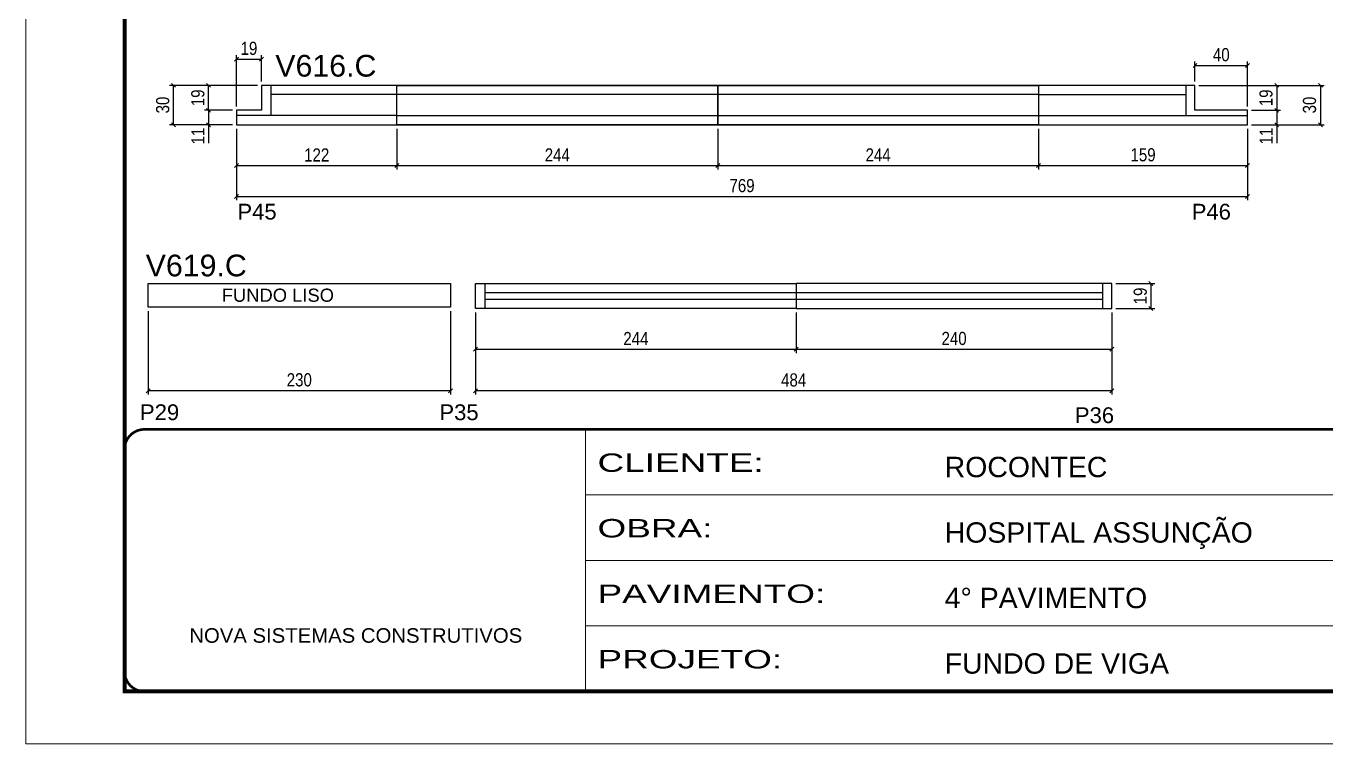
# Model space of a CAD drawing. Extents: x 3111 to 9365, y 861 to 5356.
# Drawn here: x 6295 to 7283, y 3158 to 3704 of the extents above; entities that cross this region are included whole.
import ezdxf

# ---------------------------------------------------------------- set-up
doc = ezdxf.new("R2010")
doc.units = 0
doc.linetypes.add('CONTINUO', pattern=[0])
doc.linetypes.add('DASHED', pattern=[0.75, 0.5, -0.25])
for name, color, linetype in [('5', 5, 'Continuous'), ('COTA', 241, 'Continuous'), ('NOMENCLATURA', 7, 'Continuous'), ('Painéis', 200, 'Continuous'), ('SARR_2.2x7', 40, 'Continuous')]:
    doc.layers.add(name, color=color, linetype=linetype)
doc.layers.add('Folhas', color=255, linetype='Continuous', lineweight=9)
doc.layers.add('SARRAFO DE PRESSAO', color=251, linetype='DASHED', lineweight=9)
doc.styles.add('ARIAL', font='arial.ttf')
doc.styles.add('COTA TECNICA-50', font='techl___.ttf', dxfattribs={"height": 10})
doc.styles.get("Standard").update_dxf_attribs({"font": 'arial.ttf'})
doc.styles.add('Tecnologia', font='')
doc.styles.get('Tecnologia').set_extended_font_data('Forgotten Futurist')
doc.dimstyles.new('COTA PAINEL-50', dxfattribs={"dimtxt": 10, "dimasz": 3, "dimexe": 3, "dimexo": 3, "dimgap": 3, "dimtad": 1, "dimdec": 1, "dimzin": 12, "dimdsep": 46, "dimtxsty": 'COTA TECNICA-50', "dimblk1": 'OBLIQUE', "dimblk2": 'OBLIQUE', "dimsah": 1, "dimcen": 0.9, "dimclrd": 4, "dimclre": 4, "dimclrt": 240, "dimadec": 1, "dimazin": 3, "dimtfac": 1, "dimtdec": 1, "dimtmove": 0, "dimatfit": 3, "dimfxl": 1, "dimtolj": 1, "dimtzin": 12, "dimarcsym": 0})

# ---------------------------------------------------------------- blocks, each defined once
blk = doc.blocks.new('9999999999')
at = {"color": 30, "linetype": 'CONTINUO'}
for p, q in [((98564.56, 34230.21), (98564.56, 34429.45)), ((98564.56, 34379.64), (99583.98, 34379.64)), ((98564.56, 34329.83), (99487.98, 34329.83)), ((98564.56, 34280.02), (99487.98, 34280.02))]:
    blk.add_line(p, q, dxfattribs=at)
at = {"color": 30, "linetype": 'CONTINUO', "const_width": 2}
blk.add_lwpolyline([(99583.98, 34230.21), (99583.98, 34414.45, 0.414214), (99568.98, 34429.45), (98228.98, 34429.45, 0.414214), (98213.98, 34414.45), (98213.98, 34245.21, 0.414214), (98228.98, 34230.21), (99583.98, 34230.21)], format="xyb", dxfattribs=at)
at = {"layer": 'Folhas'}
blk.add_lwpolyline([(98138.98, 34190.21), (99623.98, 34190.21), (99623.98, 35240.21), (98138.98, 35240.21)], close=True, dxfattribs=at)
at = {"layer": 'Folhas', "color": 30, "const_width": 3}
blk.add_lwpolyline([(98213.98, 34230.21), (99583.98, 34230.21), (99583.98, 35200.21), (98213.98, 35200.21)], close=True, dxfattribs=at)
at = {"color": 7, "linetype": 'Continuous', "ltscale": 5, "style": 'ARIAL'}
for s, height, p in [('ROCONTEC', 15.483, (98837.68, 34393.13)), ('HOSPITAL ASSUNÇÃO', 15.4829, (98837.68, 34343.32)), ('4° PAVIMENTO', 15.4829, (98837.68, 34293.51)), ('NOVA SISTEMAS CONSTRUTIVOS', 11.0592, (98263.19, 34267.21)), ('FUNDO DE VIGA', 15.4829, (98837.68, 34243.7))]:
    blk.add_text(s, height=height, dxfattribs=at).set_placement(p)
at = {"layer": 'Folhas', "color": 7, "style": 'Tecnologia', "width": 1.5}
for s, p in [('CLIENTE:', (98573.65, 34397.17)), ('OBRA:', (98573.65, 34347.31)), ('PAVIMENTO:', (98573.65, 34297.5)), ('PROJETO:', (98573.65, 34247.69))]:
    blk.add_text(s, height=14, dxfattribs=at).set_placement(p)
blk = doc.blocks.new('_Oblique')
at = {"color": 0, "linetype": 'ByBlock', "lineweight": -2}
blk.add_line((-0.5, -0.5), (0.5, 0.5), dxfattribs=at)
blk = doc.blocks.new('*D113')
at = {"layer": 'COTA', "color": 4, "linetype": 'ByBlock', "lineweight": -2, "transparency": 16777216}
for p, q in [((6454.59, 3625.83), (6454.59, 3571.38)), ((7223.59, 3625.83), (7223.59, 3571.38)), ((6454.59, 3574.38), (7223.59, 3574.38))]:
    blk.add_line(p, q, dxfattribs=at)
at = {"layer": 'Defpoints', "color": 0, "linetype": 'ByBlock', "transparency": 16777216}
for p in [(6454.59, 3628.83), (7223.59, 3628.83), (7223.59, 3574.38)]:
    blk.add_point(p, dxfattribs=at)
at = {"layer": 'COTA', "color": 4, "linetype": 'ByBlock', "lineweight": -2, "transparency": 16777216, "xscale": 3, "yscale": 3, "zscale": 3, "rotation": 180}
blk.add_blockref('_Oblique', (6454.59, 3574.38), dxfattribs=at)
at = {"layer": 'COTA', "color": 4, "linetype": 'ByBlock', "lineweight": -2, "transparency": 16777216, "xscale": 3, "yscale": 3, "zscale": 3}
blk.add_blockref('_Oblique', (7223.59, 3574.38), dxfattribs=at)
at = {"layer": 'COTA', "color": 240, "linetype": 'ByBlock', "transparency": 16777216, "insert": (6839.09, 3582.51), "char_height": 10, "attachment_point": 5, "style": 'COTA TECNICA-50'}
blk.add_mtext('\\A1;769', dxfattribs=at)
blk = doc.blocks.new('*D114')
at = {"layer": 'COTA', "color": 4, "linetype": 'ByBlock', "lineweight": -2, "transparency": 16777216}
for p, q in [((7186.59, 3658.83), (7281.95, 3658.83)), ((7278.95, 3658.83), (7278.95, 3628.83)), ((7226.59, 3628.83), (7281.95, 3628.83))]:
    blk.add_line(p, q, dxfattribs=at)
at = {"layer": 'Defpoints', "color": 0, "linetype": 'ByBlock', "transparency": 16777216}
for p in [(7183.59, 3658.83), (7223.59, 3628.83), (7278.95, 3628.83)]:
    blk.add_point(p, dxfattribs=at)
at = {"layer": 'COTA', "color": 4, "linetype": 'ByBlock', "lineweight": -2, "transparency": 16777216, "xscale": 3, "yscale": 3, "zscale": 3}
for p, rotation in [((7278.95, 3658.83), 90), ((7278.95, 3628.83), 270)]:
    blk.add_blockref('_Oblique', p, dxfattribs=dict(at, rotation=rotation))
at = {"layer": 'COTA', "color": 240, "linetype": 'ByBlock', "transparency": 16777216, "insert": (7270.73, 3643.83), "char_height": 10, "attachment_point": 5, "rotation": 90, "style": 'COTA TECNICA-50'}
blk.add_mtext('\\A1;30', dxfattribs=at)
blk = doc.blocks.new('*D45')
at = {"layer": 'COTA', "color": 4, "linetype": 'ByBlock', "lineweight": -2, "transparency": 16777216}
for p, q in [((6576.59, 3625.83), (6576.59, 3594.84)), ((6820.59, 3625.83), (6820.59, 3594.84)), ((6576.59, 3597.84), (6820.59, 3597.84))]:
    blk.add_line(p, q, dxfattribs=at)
at = {"layer": 'Defpoints', "color": 0, "linetype": 'ByBlock', "transparency": 16777216}
for p in [(6576.59, 3628.83), (6820.59, 3628.83), (6820.59, 3597.84)]:
    blk.add_point(p, dxfattribs=at)
at = {"layer": 'COTA', "color": 4, "linetype": 'ByBlock', "lineweight": -2, "transparency": 16777216, "xscale": 3, "yscale": 3, "zscale": 3, "rotation": 180}
blk.add_blockref('_Oblique', (6576.59, 3597.84), dxfattribs=at)
at = {"layer": 'COTA', "color": 4, "linetype": 'ByBlock', "lineweight": -2, "transparency": 16777216, "xscale": 3, "yscale": 3, "zscale": 3}
blk.add_blockref('_Oblique', (6820.59, 3597.84), dxfattribs=at)
at = {"layer": 'COTA', "color": 240, "linetype": 'ByBlock', "transparency": 16777216, "insert": (6698.59, 3605.91), "char_height": 10, "attachment_point": 5, "style": 'COTA TECNICA-50'}
blk.add_mtext('\\A1;244', dxfattribs=at)
blk = doc.blocks.new('*D46')
at = {"layer": 'COTA', "color": 4, "linetype": 'ByBlock', "lineweight": -2, "transparency": 16777216}
for p, q in [((6820.59, 3625.83), (6820.59, 3594.84)), ((7064.59, 3625.83), (7064.59, 3594.84)), ((6820.59, 3597.84), (7064.59, 3597.84))]:
    blk.add_line(p, q, dxfattribs=at)
at = {"layer": 'Defpoints', "color": 0, "linetype": 'ByBlock', "transparency": 16777216}
for p in [(6820.59, 3628.83), (7064.59, 3628.83), (7064.59, 3597.84)]:
    blk.add_point(p, dxfattribs=at)
at = {"layer": 'COTA', "color": 4, "linetype": 'ByBlock', "lineweight": -2, "transparency": 16777216, "xscale": 3, "yscale": 3, "zscale": 3, "rotation": 180}
blk.add_blockref('_Oblique', (6820.59, 3597.84), dxfattribs=at)
at = {"layer": 'COTA', "color": 4, "linetype": 'ByBlock', "lineweight": -2, "transparency": 16777216, "xscale": 3, "yscale": 3, "zscale": 3}
blk.add_blockref('_Oblique', (7064.59, 3597.84), dxfattribs=at)
at = {"layer": 'COTA', "color": 240, "linetype": 'ByBlock', "transparency": 16777216, "insert": (6942.59, 3605.91), "char_height": 10, "attachment_point": 5, "style": 'COTA TECNICA-50'}
blk.add_mtext('\\A1;244', dxfattribs=at)
blk = doc.blocks.new('*D155')
at = {"layer": 'COTA', "color": 4, "linetype": 'ByBlock', "lineweight": -2, "transparency": 16777216}
for p, q in [((7064.59, 3625.83), (7064.59, 3594.84)), ((7223.59, 3625.83), (7223.59, 3594.84)), ((7064.59, 3597.84), (7223.59, 3597.84))]:
    blk.add_line(p, q, dxfattribs=at)
at = {"layer": 'Defpoints', "color": 0, "linetype": 'ByBlock', "transparency": 16777216}
for p in [(7064.59, 3628.83), (7223.59, 3628.83), (7223.59, 3597.84)]:
    blk.add_point(p, dxfattribs=at)
at = {"layer": 'COTA', "color": 4, "linetype": 'ByBlock', "lineweight": -2, "transparency": 16777216, "xscale": 3, "yscale": 3, "zscale": 3, "rotation": 180}
blk.add_blockref('_Oblique', (7064.59, 3597.84), dxfattribs=at)
at = {"layer": 'COTA', "color": 4, "linetype": 'ByBlock', "lineweight": -2, "transparency": 16777216, "xscale": 3, "yscale": 3, "zscale": 3}
blk.add_blockref('_Oblique', (7223.59, 3597.84), dxfattribs=at)
at = {"layer": 'COTA', "color": 240, "linetype": 'ByBlock', "transparency": 16777216, "insert": (7144.09, 3605.97), "char_height": 10, "attachment_point": 5, "style": 'COTA TECNICA-50'}
blk.add_mtext('\\A1;159', dxfattribs=at)
blk = doc.blocks.new('*D156')
at = {"layer": 'COTA', "color": 4, "linetype": 'ByBlock', "lineweight": -2, "transparency": 16777216}
for p, q in [((6451.59, 3639.83), (6430.31, 3639.83)), ((6433.31, 3639.83), (6433.31, 3628.83)), ((6451.59, 3628.83), (6430.31, 3628.83)), ((6433.31, 3628.83), (6433.31, 3614.74))]:
    blk.add_line(p, q, dxfattribs=at)
at = {"layer": 'Defpoints', "color": 0, "linetype": 'ByBlock', "transparency": 16777216}
for p in [(6454.59, 3639.83), (6433.31, 3628.83), (6454.59, 3628.83)]:
    blk.add_point(p, dxfattribs=at)
at = {"layer": 'COTA', "color": 4, "linetype": 'ByBlock', "lineweight": -2, "transparency": 16777216, "xscale": 3, "yscale": 3, "zscale": 3}
for p, rotation in [((6433.31, 3639.83), 90), ((6433.31, 3628.83), 270)]:
    blk.add_blockref('_Oblique', p, dxfattribs=dict(at, rotation=rotation))
at = {"layer": 'COTA', "color": 240, "linetype": 'ByBlock', "transparency": 16777216, "insert": (6425.25, 3620.28), "char_height": 10, "attachment_point": 5, "rotation": 90, "style": 'COTA TECNICA-50'}
blk.add_mtext('\\A1;11', dxfattribs=at)
blk = doc.blocks.new('*D157')
at = {"layer": 'COTA', "color": 4, "linetype": 'ByBlock', "lineweight": -2, "transparency": 16777216}
for p, q in [((6470.59, 3658.83), (6430.31, 3658.83)), ((6433.31, 3639.83), (6433.31, 3658.83)), ((6451.59, 3639.83), (6430.31, 3639.83))]:
    blk.add_line(p, q, dxfattribs=at)
at = {"layer": 'Defpoints', "color": 0, "linetype": 'ByBlock', "transparency": 16777216}
for p in [(6433.31, 3658.83), (6473.59, 3658.83), (6454.59, 3639.83)]:
    blk.add_point(p, dxfattribs=at)
at = {"layer": 'COTA', "color": 4, "linetype": 'ByBlock', "lineweight": -2, "transparency": 16777216, "xscale": 3, "yscale": 3, "zscale": 3}
for p, rotation in [((6433.31, 3658.83), 90), ((6433.31, 3639.83), 270)]:
    blk.add_blockref('_Oblique', p, dxfattribs=dict(at, rotation=rotation))
at = {"layer": 'COTA', "color": 240, "linetype": 'ByBlock', "transparency": 16777216, "insert": (6425.22, 3649.33), "char_height": 10, "attachment_point": 5, "rotation": 90, "style": 'COTA TECNICA-50'}
blk.add_mtext('\\A1;19', dxfattribs=at)
blk = doc.blocks.new('*D47')
at = {"layer": 'COTA', "color": 4, "linetype": 'ByBlock', "lineweight": -2, "transparency": 16777216}
for p, q in [((6470.59, 3658.83), (6403.73, 3658.83)), ((6406.73, 3628.83), (6406.73, 3658.83)), ((6451.59, 3628.83), (6403.73, 3628.83))]:
    blk.add_line(p, q, dxfattribs=at)
at = {"layer": 'Defpoints', "color": 0, "linetype": 'ByBlock', "transparency": 16777216}
for p in [(6406.73, 3658.83), (6473.59, 3658.83), (6454.59, 3628.83)]:
    blk.add_point(p, dxfattribs=at)
at = {"layer": 'COTA', "color": 4, "linetype": 'ByBlock', "lineweight": -2, "transparency": 16777216, "xscale": 3, "yscale": 3, "zscale": 3}
for p, rotation in [((6406.73, 3658.83), 90), ((6406.73, 3628.83), 270)]:
    blk.add_blockref('_Oblique', p, dxfattribs=dict(at, rotation=rotation))
at = {"layer": 'COTA', "color": 240, "linetype": 'ByBlock', "transparency": 16777216, "insert": (6398.51, 3643.83), "char_height": 10, "attachment_point": 5, "rotation": 90, "style": 'COTA TECNICA-50'}
blk.add_mtext('\\A1;30', dxfattribs=at)
blk = doc.blocks.new('*D158')
at = {"layer": 'COTA', "color": 4, "linetype": 'ByBlock', "lineweight": -2, "transparency": 16777216}
for p, q in [((7226.59, 3639.83), (7248.71, 3639.83)), ((7245.71, 3639.83), (7245.71, 3628.83)), ((7226.59, 3628.83), (7248.71, 3628.83)), ((7245.71, 3628.83), (7245.71, 3614.74))]:
    blk.add_line(p, q, dxfattribs=at)
at = {"layer": 'Defpoints', "color": 0, "linetype": 'ByBlock', "transparency": 16777216}
for p in [(7223.59, 3639.83), (7223.59, 3628.83), (7245.71, 3628.83)]:
    blk.add_point(p, dxfattribs=at)
at = {"layer": 'COTA', "color": 4, "linetype": 'ByBlock', "lineweight": -2, "transparency": 16777216, "xscale": 3, "yscale": 3, "zscale": 3}
for p, rotation in [((7245.71, 3639.83), 90), ((7245.71, 3628.83), 270)]:
    blk.add_blockref('_Oblique', p, dxfattribs=dict(at, rotation=rotation))
at = {"layer": 'COTA', "color": 240, "linetype": 'ByBlock', "transparency": 16777216, "insert": (7237.65, 3620.28), "char_height": 10, "attachment_point": 5, "rotation": 90, "style": 'COTA TECNICA-50'}
blk.add_mtext('\\A1;11', dxfattribs=at)
blk = doc.blocks.new('*D48')
at = {"layer": 'COTA', "color": 4, "linetype": 'ByBlock', "lineweight": -2, "transparency": 16777216}
for p, q in [((7186.59, 3658.83), (7248.71, 3658.83)), ((7245.71, 3658.83), (7245.71, 3639.83)), ((7226.59, 3639.83), (7248.71, 3639.83))]:
    blk.add_line(p, q, dxfattribs=at)
at = {"layer": 'Defpoints', "color": 0, "linetype": 'ByBlock', "transparency": 16777216}
for p in [(7183.59, 3658.83), (7223.59, 3639.83), (7245.71, 3639.83)]:
    blk.add_point(p, dxfattribs=at)
at = {"layer": 'COTA', "color": 4, "linetype": 'ByBlock', "lineweight": -2, "transparency": 16777216, "xscale": 3, "yscale": 3, "zscale": 3}
for p, rotation in [((7245.71, 3658.83), 90), ((7245.71, 3639.83), 270)]:
    blk.add_blockref('_Oblique', p, dxfattribs=dict(at, rotation=rotation))
at = {"layer": 'COTA', "color": 240, "linetype": 'ByBlock', "transparency": 16777216, "insert": (7237.62, 3649.33), "char_height": 10, "attachment_point": 5, "rotation": 90, "style": 'COTA TECNICA-50'}
blk.add_mtext('\\A1;19', dxfattribs=at)
blk = doc.blocks.new('*D159')
at = {"layer": 'COTA', "color": 4, "linetype": 'ByBlock', "lineweight": -2, "transparency": 16777216}
for p, q in [((6454.59, 3642.83), (6454.59, 3681.8)), ((6454.59, 3678.8), (6473.59, 3678.8)), ((6473.59, 3661.83), (6473.59, 3681.8))]:
    blk.add_line(p, q, dxfattribs=at)
at = {"layer": 'Defpoints', "color": 0, "linetype": 'ByBlock', "transparency": 16777216}
for p in [(6473.59, 3678.8), (6473.59, 3658.83), (6454.59, 3639.83)]:
    blk.add_point(p, dxfattribs=at)
at = {"layer": 'COTA', "color": 4, "linetype": 'ByBlock', "lineweight": -2, "transparency": 16777216, "xscale": 3, "yscale": 3, "zscale": 3, "rotation": 180}
blk.add_blockref('_Oblique', (6454.59, 3678.8), dxfattribs=at)
at = {"layer": 'COTA', "color": 4, "linetype": 'ByBlock', "lineweight": -2, "transparency": 16777216, "xscale": 3, "yscale": 3, "zscale": 3}
blk.add_blockref('_Oblique', (6473.59, 3678.8), dxfattribs=at)
at = {"layer": 'COTA', "color": 240, "linetype": 'ByBlock', "transparency": 16777216, "insert": (6464.09, 3686.89), "char_height": 10, "attachment_point": 5, "style": 'COTA TECNICA-50'}
blk.add_mtext('\\A1;19', dxfattribs=at)
blk = doc.blocks.new('*D49')
at = {"layer": 'COTA', "color": 4, "linetype": 'ByBlock', "lineweight": -2, "transparency": 16777216}
for p, q in [((7183.59, 3661.83), (7183.59, 3677.01)), ((7183.59, 3674.01), (7223.59, 3674.01)), ((7223.59, 3642.83), (7223.59, 3677.01))]:
    blk.add_line(p, q, dxfattribs=at)
at = {"layer": 'Defpoints', "color": 0, "linetype": 'ByBlock', "transparency": 16777216}
for p in [(7223.59, 3674.01), (7183.59, 3658.83), (7223.59, 3639.83)]:
    blk.add_point(p, dxfattribs=at)
at = {"layer": 'COTA', "color": 4, "linetype": 'ByBlock', "lineweight": -2, "transparency": 16777216, "xscale": 3, "yscale": 3, "zscale": 3, "rotation": 180}
blk.add_blockref('_Oblique', (7183.59, 3674.01), dxfattribs=at)
at = {"layer": 'COTA', "color": 4, "linetype": 'ByBlock', "lineweight": -2, "transparency": 16777216, "xscale": 3, "yscale": 3, "zscale": 3}
blk.add_blockref('_Oblique', (7223.59, 3674.01), dxfattribs=at)
at = {"layer": 'COTA', "color": 240, "linetype": 'ByBlock', "transparency": 16777216, "insert": (7203.59, 3682.11), "char_height": 10, "attachment_point": 5, "style": 'COTA TECNICA-50'}
blk.add_mtext('\\A1;40', dxfattribs=at)
blk = doc.blocks.new('*D50')
at = {"layer": 'COTA', "color": 4, "linetype": 'ByBlock', "lineweight": -2, "transparency": 16777216}
for p, q in [((6454.59, 3625.83), (6454.59, 3594.84)), ((6576.59, 3625.83), (6576.59, 3594.84)), ((6454.59, 3597.84), (6576.59, 3597.84))]:
    blk.add_line(p, q, dxfattribs=at)
at = {"layer": 'Defpoints', "color": 0, "linetype": 'ByBlock', "transparency": 16777216}
for p in [(6454.59, 3628.83), (6576.59, 3628.83), (6576.59, 3597.84)]:
    blk.add_point(p, dxfattribs=at)
at = {"layer": 'COTA', "color": 4, "linetype": 'ByBlock', "lineweight": -2, "transparency": 16777216, "xscale": 3, "yscale": 3, "zscale": 3, "rotation": 180}
blk.add_blockref('_Oblique', (6454.59, 3597.84), dxfattribs=at)
at = {"layer": 'COTA', "color": 4, "linetype": 'ByBlock', "lineweight": -2, "transparency": 16777216, "xscale": 3, "yscale": 3, "zscale": 3}
blk.add_blockref('_Oblique', (6576.59, 3597.84), dxfattribs=at)
at = {"layer": 'COTA', "color": 240, "linetype": 'ByBlock', "transparency": 16777216, "insert": (6515.59, 3605.89), "char_height": 10, "attachment_point": 5, "style": 'COTA TECNICA-50'}
blk.add_mtext('\\A1;122', dxfattribs=at)
blk = doc.blocks.new('*D160')
at = {"layer": 'COTA', "color": 4, "linetype": 'ByBlock', "lineweight": -2, "transparency": 16777216}
for p, q in [((6636.36, 3486.15), (6636.36, 3455.16)), ((6880.36, 3486.15), (6880.36, 3455.16)), ((6636.36, 3458.16), (6880.36, 3458.16))]:
    blk.add_line(p, q, dxfattribs=at)
at = {"layer": 'Defpoints', "color": 0, "linetype": 'ByBlock', "transparency": 16777216}
for p in [(6636.36, 3489.15), (6880.36, 3489.15), (6880.36, 3458.16)]:
    blk.add_point(p, dxfattribs=at)
at = {"layer": 'COTA', "color": 4, "linetype": 'ByBlock', "lineweight": -2, "transparency": 16777216, "xscale": 3, "yscale": 3, "zscale": 3, "rotation": 180}
blk.add_blockref('_Oblique', (6636.36, 3458.16), dxfattribs=at)
at = {"layer": 'COTA', "color": 4, "linetype": 'ByBlock', "lineweight": -2, "transparency": 16777216, "xscale": 3, "yscale": 3, "zscale": 3}
blk.add_blockref('_Oblique', (6880.36, 3458.16), dxfattribs=at)
at = {"layer": 'COTA', "color": 240, "linetype": 'ByBlock', "transparency": 16777216, "insert": (6758.36, 3466.24), "char_height": 10, "attachment_point": 5, "style": 'COTA TECNICA-50'}
blk.add_mtext('\\A1;244', dxfattribs=at)
blk = doc.blocks.new('*D161')
at = {"layer": 'COTA', "color": 4, "linetype": 'ByBlock', "lineweight": -2, "transparency": 16777216}
for p, q in [((6880.36, 3486.15), (6880.36, 3455.16)), ((7120.36, 3486.15), (7120.36, 3455.16)), ((6880.36, 3458.16), (7120.36, 3458.16))]:
    blk.add_line(p, q, dxfattribs=at)
at = {"layer": 'Defpoints', "color": 0, "linetype": 'ByBlock', "transparency": 16777216}
for p in [(6880.36, 3489.15), (7120.36, 3489.15), (7120.36, 3458.16)]:
    blk.add_point(p, dxfattribs=at)
at = {"layer": 'COTA', "color": 4, "linetype": 'ByBlock', "lineweight": -2, "transparency": 16777216, "xscale": 3, "yscale": 3, "zscale": 3, "rotation": 180}
blk.add_blockref('_Oblique', (6880.36, 3458.16), dxfattribs=at)
at = {"layer": 'COTA', "color": 4, "linetype": 'ByBlock', "lineweight": -2, "transparency": 16777216, "xscale": 3, "yscale": 3, "zscale": 3}
blk.add_blockref('_Oblique', (7120.36, 3458.16), dxfattribs=at)
at = {"layer": 'COTA', "color": 240, "linetype": 'ByBlock', "transparency": 16777216, "insert": (7000.36, 3466.27), "char_height": 10, "attachment_point": 5, "style": 'COTA TECNICA-50'}
blk.add_mtext('\\A1;240', dxfattribs=at)
blk = doc.blocks.new('*D162')
at = {"layer": 'COTA', "color": 4, "linetype": 'ByBlock', "lineweight": -2, "transparency": 16777216}
for p, q in [((6636.36, 3486.15), (6636.36, 3423.59)), ((7120.36, 3486.15), (7120.36, 3423.59)), ((7120.36, 3426.59), (6636.36, 3426.59))]:
    blk.add_line(p, q, dxfattribs=at)
at = {"layer": 'Defpoints', "color": 0, "linetype": 'ByBlock', "transparency": 16777216}
for p in [(6636.36, 3489.15), (7120.36, 3489.15), (6636.36, 3426.59)]:
    blk.add_point(p, dxfattribs=at)
at = {"layer": 'COTA', "color": 4, "linetype": 'ByBlock', "lineweight": -2, "transparency": 16777216, "xscale": 3, "yscale": 3, "zscale": 3, "rotation": 180}
blk.add_blockref('_Oblique', (6636.36, 3426.59), dxfattribs=at)
at = {"layer": 'COTA', "color": 4, "linetype": 'ByBlock', "lineweight": -2, "transparency": 16777216, "xscale": 3, "yscale": 3, "zscale": 3}
blk.add_blockref('_Oblique', (7120.36, 3426.59), dxfattribs=at)
at = {"layer": 'COTA', "color": 240, "linetype": 'ByBlock', "transparency": 16777216, "insert": (6878.36, 3434.69), "char_height": 10, "attachment_point": 5, "style": 'COTA TECNICA-50'}
blk.add_mtext('\\A1;484', dxfattribs=at)
blk = doc.blocks.new('*D163')
at = {"layer": 'COTA', "color": 4, "linetype": 'ByBlock', "lineweight": -2, "transparency": 16777216}
for p, q in [((7123.36, 3508.15), (7153.07, 3508.15)), ((7150.07, 3508.15), (7150.07, 3489.15)), ((7123.36, 3489.15), (7153.07, 3489.15))]:
    blk.add_line(p, q, dxfattribs=at)
at = {"layer": 'Defpoints', "color": 0, "linetype": 'ByBlock', "transparency": 16777216}
for p in [(7120.36, 3508.15), (7120.36, 3489.15), (7150.07, 3489.15)]:
    blk.add_point(p, dxfattribs=at)
at = {"layer": 'COTA', "color": 4, "linetype": 'ByBlock', "lineweight": -2, "transparency": 16777216, "xscale": 3, "yscale": 3, "zscale": 3}
for p, rotation in [((7150.07, 3508.15), 90), ((7150.07, 3489.15), 270)]:
    blk.add_blockref('_Oblique', p, dxfattribs=dict(at, rotation=rotation))
at = {"layer": 'COTA', "color": 240, "linetype": 'ByBlock', "transparency": 16777216, "insert": (7141.98, 3498.65), "char_height": 10, "attachment_point": 5, "rotation": 90, "style": 'COTA TECNICA-50'}
blk.add_mtext('\\A1;19', dxfattribs=at)
blk = doc.blocks.new('*D164')
at = {"layer": 'COTA', "color": 4, "linetype": 'ByBlock', "lineweight": -2, "transparency": 16777216}
for p, q in [((6387.36, 3487.15), (6387.36, 3423.59)), ((6617.36, 3487.15), (6617.36, 3423.59)), ((6617.36, 3426.59), (6387.36, 3426.59))]:
    blk.add_line(p, q, dxfattribs=at)
at = {"layer": 'Defpoints', "color": 0, "linetype": 'ByBlock', "transparency": 16777216}
for p in [(6387.36, 3490.15), (6617.36, 3490.15), (6387.36, 3426.59)]:
    blk.add_point(p, dxfattribs=at)
at = {"layer": 'COTA', "color": 4, "linetype": 'ByBlock', "lineweight": -2, "transparency": 16777216, "xscale": 3, "yscale": 3, "zscale": 3, "rotation": 180}
blk.add_blockref('_Oblique', (6387.36, 3426.59), dxfattribs=at)
at = {"layer": 'COTA', "color": 4, "linetype": 'ByBlock', "lineweight": -2, "transparency": 16777216, "xscale": 3, "yscale": 3, "zscale": 3}
blk.add_blockref('_Oblique', (6617.36, 3426.59), dxfattribs=at)
at = {"layer": 'COTA', "color": 240, "linetype": 'ByBlock', "transparency": 16777216, "insert": (6502.36, 3434.81), "char_height": 10, "attachment_point": 5, "style": 'COTA TECNICA-50'}
blk.add_mtext('\\A1;230', dxfattribs=at)

msp = doc.modelspace()

# ---------------------------------------------------------------- linework, layer by layer
at = {"layer": 'Painéis', "linetype": 'ByBlock'}
for p, q in [((6576.59, 3628.83), (6576.59, 3658.83)), ((6820.59, 3628.83), (6820.59, 3658.83))]:
    msp.add_line(p, q, dxfattribs=at)
msp.add_lwpolyline([(6454.59, 3639.83), (6454.59, 3628.83), (7223.59, 3628.83), (7223.59, 3639.83), (7183.59, 3639.83), (7183.59, 3658.83), (6473.59, 3658.83), (6473.59, 3639.83), (6454.59, 3639.83)], dxfattribs=at)
at = {"layer": 'Painéis', "linetype": 'Continuous'}
for points in [[(6576.59, 3658.83), (6820.59, 3658.83), (6820.59, 3628.83), (6576.59, 3628.83)], [(6820.59, 3658.83), (7064.59, 3658.83), (7064.59, 3628.83), (6820.59, 3628.83)], [(6636.36, 3508.15), (6880.36, 3508.15), (6880.36, 3489.15), (6636.36, 3489.15)], [(6880.36, 3489.15), (7120.36, 3489.15), (7120.36, 3508.15), (6880.36, 3508.15)]]:
    msp.add_lwpolyline(points, close=True, dxfattribs=at)
at = {"layer": 'Painéis', "linetype": 'ByBlock'}
msp.add_lwpolyline([(6387.36, 3508.15), (6617.36, 3508.15), (6617.36, 3490.15), (6387.36, 3490.15)], close=True, dxfattribs=at)
at = {"layer": 'SARR_2.2x7', "linetype": 'Continuous'}
for p, q in [((6480.59, 3658.83), (6480.59, 3635.83)), ((7176.59, 3658.83), (7176.59, 3635.83)), ((6576.59, 3651.83), (6480.59, 3651.83)), ((6820.59, 3651.83), (6576.59, 3651.83)), ((7064.59, 3651.83), (6820.59, 3651.83)), ((7064.59, 3651.83), (7176.59, 3651.83)), ((6576.59, 3635.83), (6454.59, 3635.83)), ((6576.59, 3635.83), (6820.59, 3635.83)), ((6820.59, 3635.83), (7064.59, 3635.83)), ((7064.59, 3635.83), (7223.59, 3635.83)), ((6643.36, 3508.15), (6643.36, 3489.15)), ((6880.36, 3501.15), (6643.36, 3501.15)), ((7113.36, 3501.15), (6880.36, 3501.15)), ((7113.36, 3508.15), (7113.36, 3489.15)), ((6643.36, 3496.15), (6880.36, 3496.15)), ((6880.36, 3496.15), (7113.36, 3496.15))]:
    msp.add_line(p, q, dxfattribs=at)

# ---------------------------------------------------------------- block references
at = {"layer": 'SARRAFO DE PRESSAO', "color": 6, "linetype": 'ByBlock'}
msp.add_blockref('9999999999', (-91844.48, -31032.29), dxfattribs=at)

# ---------------------------------------------------------------- texts
at = {"color": 0, "linetype": 'Continuous', "ltscale": 5, "style": 'ARIAL'}
msp.add_text('FUNDO LISO', height=10, dxfattribs=at).set_placement((6443.38, 3494.22))
at = {"layer": '5', "linetype": 'Continuous'}
for s, p in [('P45', (6455.3, 3556.74)), ('P46', (7181.09, 3556.74)), ('P29', (6381.18, 3404.21)), ('P35', (6608.92, 3404.21)), ('P36', (7092.25, 3401.97))]:
    msp.add_text(s, height=12, rotation=359.99996, dxfattribs=at).set_placement(p)
at = {"layer": 'NOMENCLATURA', "linetype": 'Continuous'}
for s, p in [('V616.C', (6484.12, 3665.47)), ('V619.C', (6385.54, 3513.57))]:
    msp.add_text(s, height=16.5, dxfattribs=at).set_placement(p)

# ---------------------------------------------------------------- dimensions: what is measured, and where the dimension line sits
at = {"layer": 'COTA', "linetype": 'ByBlock'}
for base, p1, p2, picture, middle in [((6473.59, 3678.8), (6454.59, 3639.83), (6473.59, 3658.83), '*D159', (6464.09, 3686.89)), ((7223.59, 3674.01), (7183.59, 3658.83), (7223.59, 3639.83), '*D49', (7203.59, 3682.11)), ((7223.59, 3574.38), (6454.59, 3628.83), (7223.59, 3628.83), '*D113', (6839.09, 3582.51)), ((6576.59, 3597.84), (6454.59, 3628.83), (6576.59, 3628.83), '*D50', (6515.59, 3605.89)), ((7223.59, 3597.84), (7064.59, 3628.83), (7223.59, 3628.83), '*D155', (7144.09, 3605.97)), ((6387.36, 3426.59), (6617.36, 3490.15), (6387.36, 3490.15), '*D164', (6502.36, 3434.81)), ((6636.36, 3426.59), (7120.36, 3489.15), (6636.36, 3489.15), '*D162', (6878.36, 3434.69))]:
    dim = msp.add_linear_dim(base=base, p1=p1, p2=p2, dimstyle='COTA PAINEL-50', override={"dimarcsym": 1}, dxfattribs=at)
    dim.commit()
    dim.dimension.update_dxf_attribs({"geometry": picture, "text_midpoint": middle})
for base, p1, p2, picture, middle in [((6406.73, 3658.83), (6454.59, 3628.83), (6473.59, 3658.83), '*D47', (6398.51, 3643.83)), ((6433.31, 3658.83), (6454.59, 3639.83), (6473.59, 3658.83), '*D157', (6425.22, 3649.33)), ((7278.95, 3628.83), (7183.59, 3658.83), (7223.59, 3628.83), '*D114', (7270.73, 3643.83)), ((7245.71, 3639.83), (7183.59, 3658.83), (7223.59, 3639.83), '*D48', (7237.62, 3649.33)), ((6433.31, 3628.83), (6454.59, 3639.83), (6454.59, 3628.83), '*D156', (6425.25, 3620.28)), ((7245.71, 3628.83), (7223.59, 3639.83), (7223.59, 3628.83), '*D158', (7237.65, 3620.28)), ((7150.07, 3489.15), (7120.36, 3508.15), (7120.36, 3489.15), '*D163', (7141.98, 3498.65))]:
    dim = msp.add_linear_dim(base=base, p1=p1, p2=p2, angle=90, dimstyle='COTA PAINEL-50', override={"dimarcsym": 1}, dxfattribs=at)
    dim.commit()
    dim.dimension.update_dxf_attribs({"geometry": picture, "text_midpoint": middle})
for p1, p2, picture, middle in [((6576.59, 3628.83), (6820.59, 3628.83), '*D45', (6698.59, 3605.91)), ((6820.59, 3628.83), (7064.59, 3628.83), '*D46', (6942.59, 3605.91)), ((6636.36, 3489.15), (6880.36, 3489.15), '*D160', (6758.36, 3466.24)), ((6880.36, 3489.15), (7120.36, 3489.15), '*D161', (7000.36, 3466.27))]:
    dim = msp.add_aligned_dim(p1=p1, p2=p2, distance=-30.99, dimstyle='COTA PAINEL-50', override={"dimarcsym": 1}, dxfattribs=at)
    dim.commit()
    dim.dimension.update_dxf_attribs({"geometry": picture, "text_midpoint": middle})

doc.saveas('drawing.dxf')
